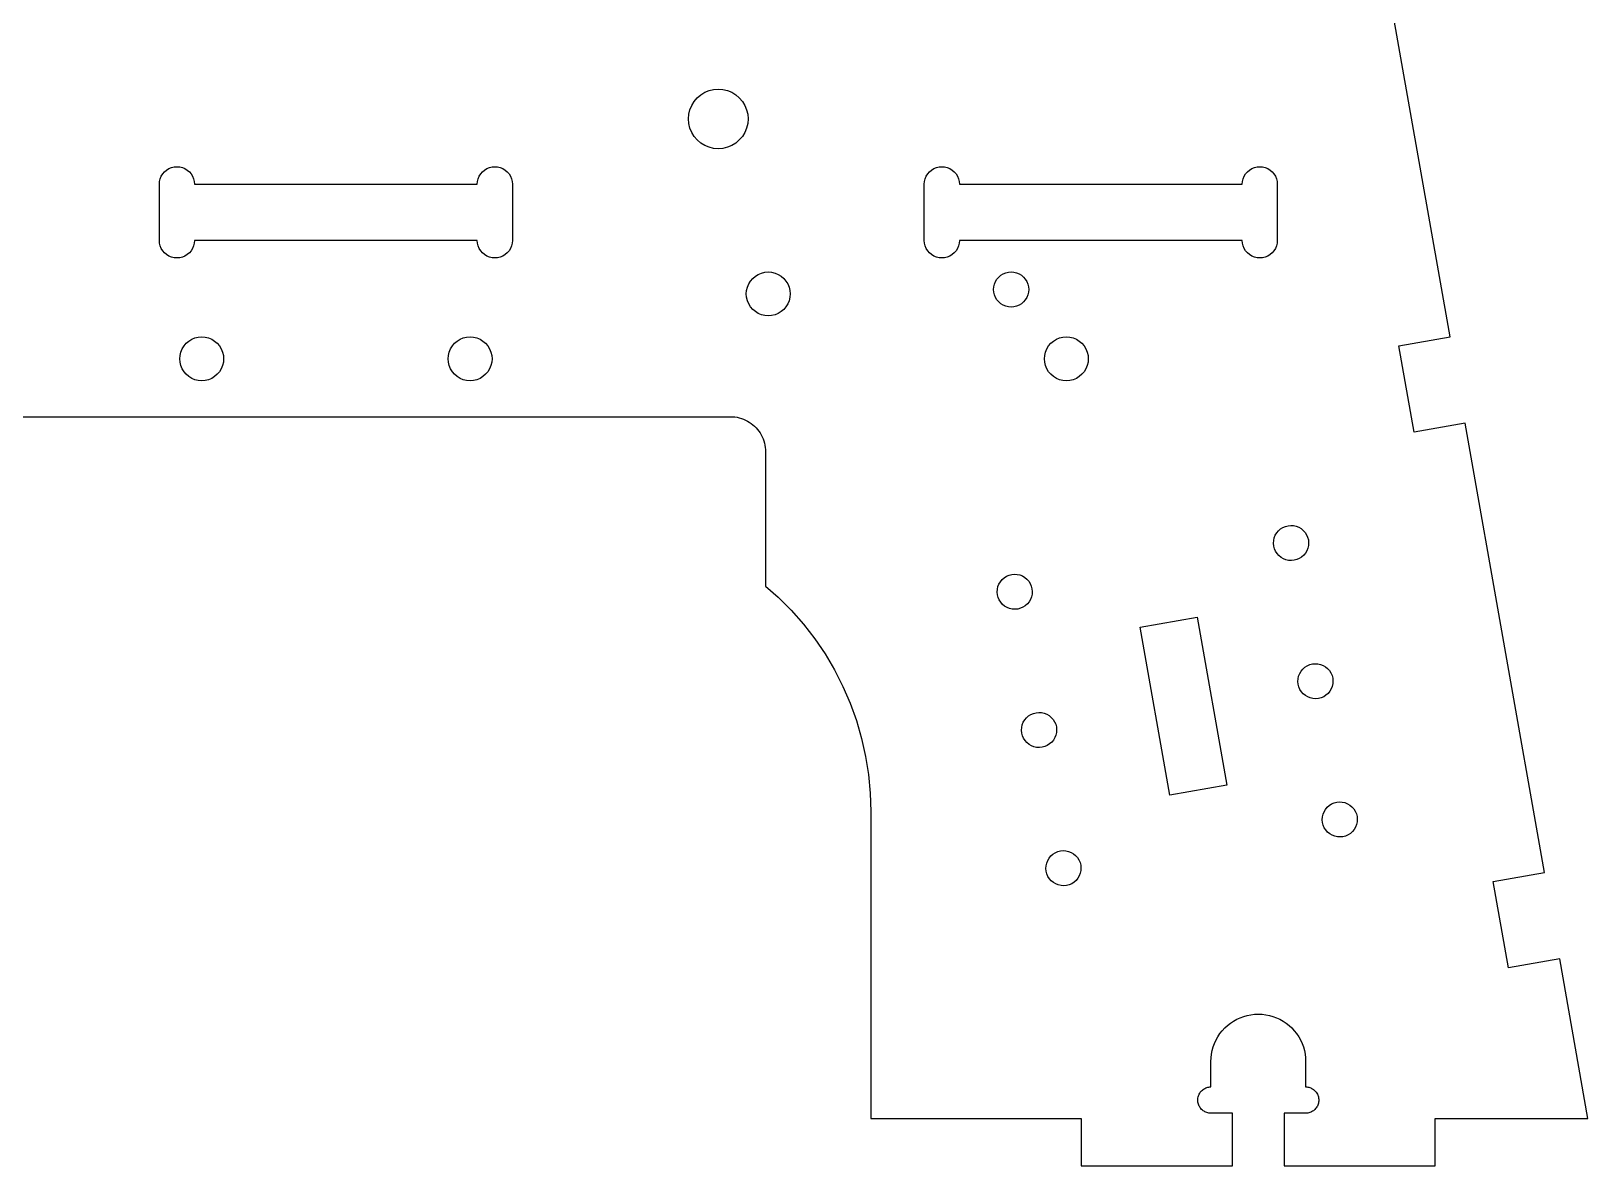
# Model space of a CAD drawing. Header units: metres. Extents: x -71 to 71, y -34 to 98.
# Drawn here: x -17.4 to 71.4, y -34 to 30.7 of the extents above; entities that cross this region are included whole.
import ezdxf

# ---------------------------------------------------------------- set-up
doc = ezdxf.new("R2010")
doc.units = ezdxf.units.M

msp = doc.modelspace()

# ---------------------------------------------------------------- linework, layer by layer
for p, q in [((63.5278, 13.3049), (56.5163, 53.0691)), ((20.2853, 26.4968), (20.4247, 26.7242)), ((20.4247, 26.7242), (20.5979, 26.9271)), ((20.5979, 26.9271), (20.8008, 27.1003)), ((20.8008, 27.1003), (21.0282, 27.2397)), ((21.0282, 27.2397), (21.2747, 27.3418)), ((21.2747, 27.3418), (21.5341, 27.4041)), ((21.5341, 27.4041), (21.8, 27.425)), ((21.8, 27.425), (22.0659, 27.4041)), ((22.0659, 27.4041), (22.3253, 27.3418)), ((22.3253, 27.3418), (22.5718, 27.2397)), ((22.5718, 27.2397), (22.7992, 27.1003)), ((22.7992, 27.1003), (23.0021, 26.9271)), ((23.0021, 26.9271), (23.1753, 26.7242)), ((23.1753, 26.7242), (23.3147, 26.4968)), ((20.1, 25.725), (20.1209, 25.991)), ((20.1209, 25.991), (20.1832, 26.2503)), ((20.1832, 26.2503), (20.2853, 26.4968)), ((23.3147, 26.4968), (23.4168, 26.2503)), ((23.4168, 26.2503), (23.4791, 25.991)), ((23.4791, 25.991), (23.5, 25.725)), ((20.1209, 25.4591), (20.1, 25.725)), ((20.1832, 25.1997), (20.1209, 25.4591)), ((20.2853, 24.9532), (20.1832, 25.1997)), ((20.4247, 24.7258), (20.2853, 24.9532)), ((23.3147, 24.9532), (23.1753, 24.7258)), ((23.4168, 25.1997), (23.3147, 24.9532)), ((23.4791, 25.4591), (23.4168, 25.1997)), ((23.5, 25.725), (23.4791, 25.4591)), ((20.5979, 24.5229), (20.4247, 24.7258)), ((20.8008, 24.3497), (20.5979, 24.5229)), ((21.0282, 24.2103), (20.8008, 24.3497)), ((21.2747, 24.1082), (21.0282, 24.2103)), ((21.5341, 24.0459), (21.2747, 24.1082)), ((21.8, 24.025), (21.5341, 24.0459)), ((22.0659, 24.0459), (21.8, 24.025)), ((22.3253, 24.1082), (22.0659, 24.0459)), ((22.5718, 24.2103), (22.3253, 24.1082)), ((22.7992, 24.3497), (22.5718, 24.2103)), ((23.0021, 24.5229), (22.7992, 24.3497)), ((23.1753, 24.7258), (23.0021, 24.5229)), ((-10.0508, 22.1564), (-10.0142, 22.309)), ((-10.0142, 22.309), (-9.95412, 22.454)), ((-9.95412, 22.454), (-9.87212, 22.5878)), ((-9.87212, 22.5878), (-9.77022, 22.7071)), ((-9.77022, 22.7071), (-9.65089, 22.809)), ((-9.65089, 22.809), (-9.51709, 22.891)), ((-9.51709, 22.891), (-9.37212, 22.951)), ((-9.37212, 22.951), (-9.21954, 22.9877)), ((-9.21954, 22.9877), (-9.06311, 23)), ((-9.06311, 23), (-8.90668, 22.9877)), ((-8.90668, 22.9877), (-8.75409, 22.951)), ((-8.75409, 22.951), (-8.60912, 22.891)), ((-8.60912, 22.891), (-8.47533, 22.809)), ((-8.47533, 22.809), (-8.356, 22.7071)), ((-8.356, 22.7071), (-8.25409, 22.5878)), ((-8.25409, 22.5878), (-8.1721, 22.454)), ((-8.1721, 22.454), (-8.11205, 22.309)), ((-8.11205, 22.309), (-8.07542, 22.1564)), ((8.07539, 22.1564), (8.11201, 22.309)), ((8.11201, 22.309), (8.17207, 22.454)), ((8.17207, 22.454), (8.25406, 22.5878)), ((8.25406, 22.5878), (8.35597, 22.7071)), ((8.35597, 22.7071), (8.4753, 22.809)), ((8.4753, 22.809), (8.60909, 22.891)), ((8.60909, 22.891), (8.75406, 22.951)), ((8.75406, 22.951), (8.90665, 22.9877)), ((8.90665, 22.9877), (9.06308, 23)), ((9.06308, 23), (9.21951, 22.9877)), ((9.21951, 22.9877), (9.3721, 22.951)), ((9.3721, 22.951), (9.51707, 22.891)), ((9.51707, 22.891), (9.65086, 22.809)), ((9.65086, 22.809), (9.77019, 22.7071)), ((9.77019, 22.7071), (9.8721, 22.5878)), ((9.8721, 22.5878), (9.95409, 22.454)), ((9.95409, 22.454), (10.0141, 22.309)), ((10.0141, 22.309), (10.0508, 22.1564)), ((33.5623, 22.1564), (33.5989, 22.309)), ((33.5989, 22.309), (33.659, 22.454)), ((33.659, 22.454), (33.741, 22.5878)), ((33.741, 22.5878), (33.8429, 22.7071)), ((33.8429, 22.7071), (33.9622, 22.809)), ((33.9622, 22.809), (34.096, 22.891)), ((34.096, 22.891), (34.241, 22.951)), ((34.241, 22.951), (34.3936, 22.9877)), ((34.3936, 22.9877), (34.55, 23)), ((34.55, 23), (34.7064, 22.9877)), ((34.7064, 22.9877), (34.859, 22.951)), ((34.859, 22.951), (35.004, 22.891)), ((35.004, 22.891), (35.1378, 22.809)), ((35.1378, 22.809), (35.2571, 22.7071)), ((35.2571, 22.7071), (35.359, 22.5878)), ((35.359, 22.5878), (35.441, 22.454)), ((35.441, 22.454), (35.5011, 22.309)), ((35.5011, 22.309), (35.5377, 22.1564)), ((51.6885, 22.1564), (51.7251, 22.309)), ((51.7251, 22.309), (51.7852, 22.454)), ((51.7852, 22.454), (51.8672, 22.5878)), ((51.8672, 22.5878), (51.9691, 22.7071)), ((51.9691, 22.7071), (52.0884, 22.809)), ((52.0884, 22.809), (52.2222, 22.891)), ((52.2222, 22.891), (52.3672, 22.951)), ((52.3672, 22.951), (52.5198, 22.9877)), ((52.5198, 22.9877), (52.6762, 23)), ((52.6762, 23), (52.8326, 22.9877)), ((52.8326, 22.9877), (52.9852, 22.951)), ((52.9852, 22.951), (53.1302, 22.891)), ((53.1302, 22.891), (53.264, 22.809)), ((53.264, 22.809), (53.3833, 22.7071)), ((53.3833, 22.7071), (53.4852, 22.5878)), ((53.4852, 22.5878), (53.5672, 22.454)), ((53.5672, 22.454), (53.6272, 22.309)), ((53.6272, 22.309), (53.6639, 22.1564)), ((-10.0631, 22), (-10.0508, 22.1564)), ((-10.0631, 18.8), (-10.0631, 22)), ((-8.07542, 22.1564), (-8.06311, 22)), ((-8.06311, 22), (8.06308, 22)), ((8.06308, 22), (8.07539, 22.1564)), ((10.0508, 22.1564), (10.0631, 22)), ((10.0631, 22), (10.0631, 18.8)), ((33.55, 22), (33.5623, 22.1564)), ((33.55, 18.8), (33.55, 22)), ((35.5377, 22.1564), (35.55, 22)), ((35.55, 22), (51.6762, 22)), ((51.6762, 22), (51.6885, 22.1564)), ((53.6639, 22.1564), (53.6762, 22)), ((53.6762, 22), (53.6762, 18.8)), ((-10.0508, 18.6436), (-10.0631, 18.8)), ((-10.0142, 18.491), (-10.0508, 18.6436)), ((-8.07542, 18.6436), (-8.11205, 18.491)), ((-8.06311, 18.8), (-8.07542, 18.6436)), ((8.06308, 18.8), (-8.06311, 18.8)), ((8.07539, 18.6436), (8.06308, 18.8)), ((8.11201, 18.491), (8.07539, 18.6436)), ((10.0508, 18.6436), (10.0141, 18.491)), ((10.0631, 18.8), (10.0508, 18.6436)), ((33.5623, 18.6436), (33.55, 18.8)), ((33.5989, 18.491), (33.5623, 18.6436)), ((35.5377, 18.6436), (35.5011, 18.491)), ((35.55, 18.8), (35.5377, 18.6436)), ((51.6762, 18.8), (35.55, 18.8)), ((51.6885, 18.6436), (51.6762, 18.8)), ((51.7251, 18.491), (51.6885, 18.6436)), ((53.6639, 18.6436), (53.6272, 18.491)), ((53.6762, 18.8), (53.6639, 18.6436)), ((-9.95412, 18.346), (-10.0142, 18.491)), ((-9.87212, 18.2122), (-9.95412, 18.346)), ((-9.77022, 18.0929), (-9.87212, 18.2122)), ((-9.65089, 17.991), (-9.77022, 18.0929)), ((-9.51709, 17.909), (-9.65089, 17.991)), ((-9.37212, 17.849), (-9.51709, 17.909)), ((-9.21954, 17.8123), (-9.37212, 17.849)), ((-9.06311, 17.8), (-9.21954, 17.8123)), ((-8.90668, 17.8123), (-9.06311, 17.8)), ((-8.75409, 17.849), (-8.90668, 17.8123)), ((-8.60912, 17.909), (-8.75409, 17.849)), ((-8.47533, 17.991), (-8.60912, 17.909)), ((-8.356, 18.0929), (-8.47533, 17.991)), ((-8.25409, 18.2122), (-8.356, 18.0929)), ((-8.1721, 18.346), (-8.25409, 18.2122)), ((-8.11205, 18.491), (-8.1721, 18.346)), ((8.17207, 18.346), (8.11201, 18.491)), ((8.25406, 18.2122), (8.17207, 18.346)), ((8.35597, 18.0929), (8.25406, 18.2122)), ((8.4753, 17.991), (8.35597, 18.0929)), ((8.60909, 17.909), (8.4753, 17.991)), ((8.75406, 17.849), (8.60909, 17.909)), ((8.90665, 17.8123), (8.75406, 17.849)), ((9.06308, 17.8), (8.90665, 17.8123)), ((9.21951, 17.8123), (9.06308, 17.8)), ((9.3721, 17.849), (9.21951, 17.8123)), ((9.51707, 17.909), (9.3721, 17.849)), ((9.65086, 17.991), (9.51707, 17.909)), ((9.77019, 18.0929), (9.65086, 17.991)), ((9.8721, 18.2122), (9.77019, 18.0929)), ((9.95409, 18.346), (9.8721, 18.2122)), ((10.0141, 18.491), (9.95409, 18.346)), ((33.659, 18.346), (33.5989, 18.491)), ((33.741, 18.2122), (33.659, 18.346)), ((33.8429, 18.0929), (33.741, 18.2122)), ((33.9622, 17.991), (33.8429, 18.0929)), ((34.096, 17.909), (33.9622, 17.991)), ((34.241, 17.849), (34.096, 17.909)), ((34.3936, 17.8123), (34.241, 17.849)), ((34.55, 17.8), (34.3936, 17.8123)), ((34.7064, 17.8123), (34.55, 17.8)), ((34.859, 17.849), (34.7064, 17.8123)), ((35.004, 17.909), (34.859, 17.849)), ((35.1378, 17.991), (35.004, 17.909)), ((35.2571, 18.0929), (35.1378, 17.991)), ((35.359, 18.2122), (35.2571, 18.0929)), ((35.441, 18.346), (35.359, 18.2122)), ((35.5011, 18.491), (35.441, 18.346)), ((51.7852, 18.346), (51.7251, 18.491)), ((51.8672, 18.2122), (51.7852, 18.346)), ((51.9691, 18.0929), (51.8672, 18.2122)), ((52.0884, 17.991), (51.9691, 18.0929)), ((52.2222, 17.909), (52.0884, 17.991)), ((52.3672, 17.849), (52.2222, 17.909)), ((52.5198, 17.8123), (52.3672, 17.849)), ((52.6762, 17.8), (52.5198, 17.8123)), ((52.8326, 17.8123), (52.6762, 17.8)), ((52.9852, 17.849), (52.8326, 17.8123)), ((53.1302, 17.909), (52.9852, 17.849)), ((53.264, 17.991), (53.1302, 17.909)), ((53.3833, 18.0929), (53.264, 17.991)), ((53.4852, 18.2122), (53.3833, 18.0929)), ((53.5672, 18.346), (53.4852, 18.2122)), ((53.6272, 18.491), (53.5672, 18.346)), ((24.0825, 16.8638), (24.2637, 16.9388)), ((24.2637, 16.9388), (24.4544, 16.9846)), ((24.4544, 16.9846), (24.65, 17)), ((24.65, 17), (24.8455, 16.9846)), ((24.8455, 16.9846), (25.0363, 16.9388)), ((25.0363, 16.9388), (25.2175, 16.8638)), ((37.9122, 16.809), (38.046, 16.891)), ((38.046, 16.891), (38.191, 16.951)), ((38.191, 16.951), (38.3435, 16.9877)), ((38.3435, 16.9877), (38.5, 17)), ((38.5, 17), (38.6564, 16.9877)), ((38.6564, 16.9877), (38.809, 16.951)), ((38.809, 16.951), (38.954, 16.891)), ((38.954, 16.891), (39.0878, 16.809)), ((23.4154, 15.9455), (23.4612, 16.1363)), ((23.4612, 16.1363), (23.5362, 16.3175)), ((23.5362, 16.3175), (23.6387, 16.4847)), ((23.6387, 16.4847), (23.7661, 16.6339)), ((23.7661, 16.6339), (23.9153, 16.7613)), ((23.9153, 16.7613), (24.0825, 16.8638)), ((25.2175, 16.8638), (25.3847, 16.7613)), ((25.3847, 16.7613), (25.5339, 16.6339)), ((25.5339, 16.6339), (25.6613, 16.4847)), ((25.6613, 16.4847), (25.7637, 16.3175)), ((25.7637, 16.3175), (25.8388, 16.1363)), ((25.8388, 16.1363), (25.8846, 15.9455)), ((37.5, 16), (37.5123, 16.1564)), ((37.5123, 15.8436), (37.5, 16)), ((37.5123, 16.1564), (37.5489, 16.309)), ((37.5489, 16.309), (37.609, 16.454)), ((37.609, 16.454), (37.691, 16.5878)), ((37.691, 16.5878), (37.7929, 16.7071)), ((37.7929, 16.7071), (37.9122, 16.809)), ((39.0878, 16.809), (39.2071, 16.7071)), ((39.2071, 16.7071), (39.309, 16.5878)), ((39.309, 16.5878), (39.391, 16.454)), ((39.391, 16.454), (39.451, 16.309)), ((39.451, 16.309), (39.4877, 16.1564)), ((39.4877, 16.1564), (39.5, 16)), ((39.5, 16), (39.4877, 15.8436)), ((23.4, 15.75), (23.4154, 15.9455)), ((23.4154, 15.5545), (23.4, 15.75)), ((23.4612, 15.3637), (23.4154, 15.5545)), ((23.5362, 15.1825), (23.4612, 15.3637)), ((23.6387, 15.0153), (23.5362, 15.1825)), ((25.7637, 15.1825), (25.6613, 15.0153)), ((25.8388, 15.3637), (25.7637, 15.1825)), ((25.8846, 15.5545), (25.8388, 15.3637)), ((25.8846, 15.9455), (25.9, 15.75)), ((25.9, 15.75), (25.8846, 15.5545)), ((37.5489, 15.691), (37.5123, 15.8436)), ((37.609, 15.546), (37.5489, 15.691)), ((37.691, 15.4122), (37.609, 15.546)), ((37.7929, 15.2929), (37.691, 15.4122)), ((37.9122, 15.191), (37.7929, 15.2929)), ((38.046, 15.109), (37.9122, 15.191)), ((38.191, 15.0489), (38.046, 15.109)), ((38.954, 15.109), (38.809, 15.0489)), ((39.0878, 15.191), (38.954, 15.109)), ((39.2071, 15.2929), (39.0878, 15.191)), ((39.309, 15.4122), (39.2071, 15.2929)), ((39.391, 15.546), (39.309, 15.4122)), ((39.451, 15.691), (39.391, 15.546)), ((39.4877, 15.8436), (39.451, 15.691)), ((23.7661, 14.8661), (23.6387, 15.0153)), ((23.9153, 14.7387), (23.7661, 14.8661)), ((24.0825, 14.6362), (23.9153, 14.7387)), ((24.2637, 14.5612), (24.0825, 14.6362)), ((24.4544, 14.5154), (24.2637, 14.5612)), ((24.65, 14.5), (24.4544, 14.5154)), ((24.8455, 14.5154), (24.65, 14.5)), ((25.0363, 14.5612), (24.8455, 14.5154)), ((25.2175, 14.6362), (25.0363, 14.5612)), ((25.3847, 14.7387), (25.2175, 14.6362)), ((25.5339, 14.8661), (25.3847, 14.7387)), ((25.6613, 15.0153), (25.5339, 14.8661)), ((38.3435, 15.0123), (38.191, 15.0489)), ((38.5, 15), (38.3435, 15.0123)), ((38.6564, 15.0123), (38.5, 15)), ((38.809, 15.0489), (38.6564, 15.0123)), ((-8.8846, 12.2455), (-8.83881, 12.4363)), ((-8.83881, 12.4363), (-8.76375, 12.6175)), ((-8.76375, 12.6175), (-8.66127, 12.7847)), ((-8.66127, 12.7847), (-8.53387, 12.9339)), ((-8.53387, 12.9339), (-8.38472, 13.0613)), ((-8.38472, 13.0613), (-8.21748, 13.1638)), ((-8.21748, 13.1638), (-8.03627, 13.2388)), ((-8.03627, 13.2388), (-7.84554, 13.2846)), ((-7.84554, 13.2846), (-7.64999, 13.3)), ((-7.64999, 13.3), (-7.45445, 13.2846)), ((-7.45445, 13.2846), (-7.26372, 13.2388)), ((-7.26372, 13.2388), (-7.0825, 13.1638)), ((-7.0825, 13.1638), (-6.91527, 13.0613)), ((-6.91527, 13.0613), (-6.76611, 12.9339)), ((-6.76611, 12.9339), (-6.63872, 12.7847)), ((-6.63872, 12.7847), (-6.53624, 12.6175)), ((-6.53624, 12.6175), (-6.46117, 12.4363)), ((-6.46117, 12.4363), (-6.41537, 12.2455)), ((6.41536, 12.2455), (6.46115, 12.4363)), ((6.46115, 12.4363), (6.53622, 12.6175)), ((6.53622, 12.6175), (6.6387, 12.7847)), ((6.6387, 12.7847), (6.7661, 12.9339)), ((6.7661, 12.9339), (6.91525, 13.0613)), ((6.91525, 13.0613), (7.08249, 13.1638)), ((7.08249, 13.1638), (7.2637, 13.2388)), ((7.2637, 13.2388), (7.45444, 13.2846)), ((7.45444, 13.2846), (7.64998, 13.3)), ((7.64998, 13.3), (7.84552, 13.2846)), ((7.84552, 13.2846), (8.03625, 13.2388)), ((8.03625, 13.2388), (8.21747, 13.1638)), ((8.21747, 13.1638), (8.3847, 13.0613)), ((8.3847, 13.0613), (8.53386, 12.9339)), ((8.53386, 12.9339), (8.66125, 12.7847)), ((8.66125, 12.7847), (8.76373, 12.6175)), ((8.76373, 12.6175), (8.83879, 12.4363)), ((8.83879, 12.4363), (8.88458, 12.2455)), ((40.4154, 12.2455), (40.4612, 12.4363)), ((40.4612, 12.4363), (40.5362, 12.6175)), ((40.5362, 12.6175), (40.6387, 12.7847)), ((40.6387, 12.7847), (40.7661, 12.9339)), ((40.7661, 12.9339), (40.9153, 13.0613)), ((40.9153, 13.0613), (41.0825, 13.1638)), ((41.0825, 13.1638), (41.2637, 13.2388)), ((41.2637, 13.2388), (41.4545, 13.2846)), ((41.4545, 13.2846), (41.65, 13.3)), ((41.65, 13.3), (41.8455, 13.2846)), ((41.8455, 13.2846), (42.0363, 13.2388)), ((42.0363, 13.2388), (42.2175, 13.1638)), ((42.2175, 13.1638), (42.3847, 13.0613)), ((42.3847, 13.0613), (42.5339, 12.9339)), ((42.5339, 12.9339), (42.6613, 12.7847)), ((42.6613, 12.7847), (42.7637, 12.6175)), ((42.7637, 12.6175), (42.8388, 12.4363)), ((42.8388, 12.4363), (42.8846, 12.2455)), ((60.6032, 12.7892), (63.5278, 13.3049)), ((61.4715, 7.86513), (60.6032, 12.7892)), ((-8.89999, 12.05), (-8.8846, 12.2455)), ((-8.8846, 11.8545), (-8.89999, 12.05)), ((-8.83881, 11.6637), (-8.8846, 11.8545)), ((-8.76375, 11.4825), (-8.83881, 11.6637)), ((-6.46117, 11.6637), (-6.53624, 11.4825)), ((-6.41537, 11.8545), (-6.46117, 11.6637)), ((-6.41537, 12.2455), (-6.39999, 12.05)), ((-6.39999, 12.05), (-6.41537, 11.8545)), ((6.39998, 12.05), (6.41536, 12.2455)), ((6.41536, 11.8545), (6.39998, 12.05)), ((6.46115, 11.6637), (6.41536, 11.8545)), ((6.53622, 11.4825), (6.46115, 11.6637)), ((8.83879, 11.6637), (8.76373, 11.4825)), ((8.88458, 11.8545), (8.83879, 11.6637)), ((8.88458, 12.2455), (8.89998, 12.05)), ((8.89998, 12.05), (8.88458, 11.8545)), ((40.4, 12.05), (40.4154, 12.2455)), ((40.4154, 11.8545), (40.4, 12.05)), ((40.4612, 11.6637), (40.4154, 11.8545)), ((40.5362, 11.4825), (40.4612, 11.6637)), ((42.8388, 11.6637), (42.7637, 11.4825)), ((42.8846, 11.8545), (42.8388, 11.6637)), ((42.8846, 12.2455), (42.9, 12.05)), ((42.9, 12.05), (42.8846, 11.8545)), ((-8.66127, 11.3153), (-8.76375, 11.4825)), ((-8.53387, 11.1661), (-8.66127, 11.3153)), ((-8.38472, 11.0387), (-8.53387, 11.1661)), ((-8.21748, 10.9362), (-8.38472, 11.0387)), ((-8.03627, 10.8612), (-8.21748, 10.9362)), ((-7.84554, 10.8154), (-8.03627, 10.8612)), ((-7.64999, 10.8), (-7.84554, 10.8154)), ((-7.45445, 10.8154), (-7.64999, 10.8)), ((-7.26372, 10.8612), (-7.45445, 10.8154)), ((-7.0825, 10.9362), (-7.26372, 10.8612)), ((-6.91527, 11.0387), (-7.0825, 10.9362)), ((-6.76611, 11.1661), (-6.91527, 11.0387)), ((-6.63872, 11.3153), (-6.76611, 11.1661)), ((-6.53624, 11.4825), (-6.63872, 11.3153)), ((6.6387, 11.3153), (6.53622, 11.4825)), ((6.7661, 11.1661), (6.6387, 11.3153)), ((6.91525, 11.0387), (6.7661, 11.1661)), ((7.08249, 10.9362), (6.91525, 11.0387)), ((7.2637, 10.8612), (7.08249, 10.9362)), ((7.45444, 10.8154), (7.2637, 10.8612)), ((7.64998, 10.8), (7.45444, 10.8154)), ((7.84552, 10.8154), (7.64998, 10.8)), ((8.03625, 10.8612), (7.84552, 10.8154)), ((8.21747, 10.9362), (8.03625, 10.8612)), ((8.3847, 11.0387), (8.21747, 10.9362)), ((8.53386, 11.1661), (8.3847, 11.0387)), ((8.66125, 11.3153), (8.53386, 11.1661)), ((8.76373, 11.4825), (8.66125, 11.3153)), ((40.6387, 11.3153), (40.5362, 11.4825)), ((40.7661, 11.1661), (40.6387, 11.3153)), ((40.9153, 11.0387), (40.7661, 11.1661)), ((41.0825, 10.9362), (40.9153, 11.0387)), ((41.2637, 10.8612), (41.0825, 10.9362)), ((41.4545, 10.8154), (41.2637, 10.8612)), ((41.65, 10.8), (41.4545, 10.8154)), ((41.8455, 10.8154), (41.65, 10.8)), ((42.0363, 10.8612), (41.8455, 10.8154)), ((42.2175, 10.9362), (42.0363, 10.8612)), ((42.3847, 11.0387), (42.2175, 10.9362)), ((42.5339, 11.1661), (42.3847, 11.0387)), ((42.6613, 11.3153), (42.5339, 11.1661)), ((42.7637, 11.4825), (42.6613, 11.3153)), ((-22.5, 8.75), (22.5, 8.75)), ((22.5, 8.75), (22.6256, 8.74605)), ((22.6256, 8.74605), (22.7507, 8.73422)), ((22.7507, 8.73422), (22.8748, 8.71457)), ((22.8748, 8.71457), (22.9974, 8.68716)), ((22.9974, 8.68716), (23.118, 8.6521)), ((23.118, 8.6521), (23.2362, 8.60954)), ((23.2362, 8.60954), (23.3515, 8.55965)), ((23.3515, 8.55965), (23.4635, 8.50261)), ((23.4635, 8.50261), (23.5716, 8.43864)), ((23.5716, 8.43864), (23.6756, 8.36803)), ((23.6756, 8.36803), (23.7748, 8.29102)), ((23.7748, 8.29102), (23.8691, 8.20793)), ((23.8691, 8.20793), (23.9579, 8.11908)), ((23.9579, 8.11908), (24.041, 8.02484)), ((24.041, 8.02484), (24.118, 7.92557)), ((64.3961, 8.38081), (61.4715, 7.86513)), ((68.9109, -17.2241), (64.3961, 8.38081)), ((24.118, 7.92557), (24.1886, 7.82164)), ((24.1886, 7.82164), (24.2526, 7.7135)), ((24.2526, 7.7135), (24.3096, 7.60155)), ((24.3096, 7.60155), (24.3595, 7.48624)), ((24.3595, 7.48624), (24.4021, 7.36803)), ((24.4021, 7.36803), (24.4372, 7.24738)), ((24.4372, 7.24738), (24.4646, 7.12476)), ((24.4646, 7.12476), (24.4842, 7.00066)), ((24.4842, 7.00066), (24.496, 6.87558)), ((24.496, 6.87558), (24.5, 6.75)), ((24.5, 6.75), (24.5, -0.90839)), ((53.4711, 1.69107), (53.505, 1.84427)), ((53.505, 1.84427), (53.5625, 1.99028)), ((53.5625, 1.99028), (53.6422, 2.12547)), ((53.6422, 2.12547), (53.742, 2.24655)), ((53.742, 2.24655), (53.8595, 2.35056)), ((53.8595, 2.35056), (53.9919, 2.43486)), ((53.9919, 2.43486), (54.1358, 2.49742)), ((54.1358, 2.49742), (54.2877, 2.53673)), ((54.2877, 2.53673), (54.4439, 2.55176)), ((54.4439, 2.55176), (54.6005, 2.54218)), ((54.6005, 2.54218), (54.7537, 2.50821)), ((54.7537, 2.50821), (54.8997, 2.4507)), ((54.8997, 2.4507), (55.0349, 2.37105)), ((55.0349, 2.37105), (55.156, 2.27126)), ((55.156, 2.27126), (55.26, 2.15372)), ((55.26, 2.15372), (55.3443, 2.02138)), ((55.3443, 2.02138), (55.4069, 1.87749)), ((55.4069, 1.87749), (55.4462, 1.72556)), ((53.4615, 1.53445), (53.4711, 1.69107)), ((53.4765, 1.37827), (53.4615, 1.53445)), ((53.5158, 1.22633), (53.4765, 1.37827)), ((53.5784, 1.08244), (53.5158, 1.22633)), ((53.6627, 0.95009), (53.5784, 1.08244)), ((53.7667, 0.83256), (53.6627, 0.95009)), ((55.2805, 0.97833), (55.1807, 0.85725)), ((55.3601, 1.11353), (55.2805, 0.97833)), ((55.4176, 1.25954), (55.3601, 1.11353)), ((55.4516, 1.41273), (55.4176, 1.25954)), ((55.4462, 1.72556), (55.4612, 1.56935)), ((55.4612, 1.56935), (55.4516, 1.41273)), ((53.8878, 0.73276), (53.7667, 0.83256)), ((54.0229, 0.65311), (53.8878, 0.73276)), ((54.169, 0.5956), (54.0229, 0.65311)), ((54.3222, 0.56163), (54.169, 0.5956)), ((54.4788, 0.55205), (54.3222, 0.56163)), ((54.635, 0.56711), (54.4788, 0.55205)), ((54.7869, 0.60638), (54.635, 0.56711)), ((54.9308, 0.66896), (54.7869, 0.60638)), ((55.0631, 0.75326), (54.9308, 0.66896)), ((55.1807, 0.85725), (55.0631, 0.75326)), ((37.7481, -0.93408), (37.8056, -0.78807)), ((37.8056, -0.78807), (37.8853, -0.65288)), ((37.8853, -0.65288), (37.9851, -0.5318)), ((37.9851, -0.5318), (38.1026, -0.42781)), ((38.1026, -0.42781), (38.235, -0.34351)), ((38.235, -0.34351), (38.3788, -0.28093)), ((38.3788, -0.28093), (38.5308, -0.24164)), ((38.5308, -0.24164), (38.687, -0.22659)), ((38.687, -0.22659), (38.8436, -0.23618)), ((38.8436, -0.23618), (38.9968, -0.27014)), ((38.9968, -0.27014), (39.1428, -0.32765)), ((39.1428, -0.32765), (39.278, -0.4073)), ((39.278, -0.4073), (39.3991, -0.50711)), ((39.3991, -0.50711), (39.5031, -0.62463)), ((39.5031, -0.62463), (39.5874, -0.75699)), ((39.5874, -0.75699), (39.6499, -0.90088)), ((24.5, -0.90839), (25.2162, -1.53976)), ((25.2162, -1.53976), (25.9602, -2.28383)), ((37.7046, -1.2439), (37.7142, -1.08728)), ((37.7196, -1.40009), (37.7046, -1.2439)), ((37.7142, -1.08728), (37.7481, -0.93408)), ((37.7589, -1.55202), (37.7196, -1.40009)), ((37.8215, -1.69592), (37.7589, -1.55202)), ((37.9058, -1.82826), (37.8215, -1.69592)), ((39.6032, -1.66483), (39.5236, -1.80002)), ((39.6607, -1.51881), (39.6032, -1.66483)), ((39.6499, -0.90088), (39.6892, -1.0528)), ((39.6947, -1.36562), (39.6607, -1.51881)), ((39.6892, -1.0528), (39.7043, -1.209)), ((39.7043, -1.209), (39.6947, -1.36562)), ((25.9602, -2.28383), (26.6561, -3.07314)), ((38.0098, -1.94579), (37.9058, -1.82826)), ((38.1309, -2.04559), (38.0098, -1.94579)), ((38.2661, -2.12524), (38.1309, -2.04559)), ((38.4121, -2.18275), (38.2661, -2.12524)), ((38.5652, -2.21672), (38.4121, -2.18275)), ((38.7219, -2.2263), (38.5652, -2.21672)), ((38.8781, -2.21124), (38.7219, -2.2263)), ((39.03, -2.17197), (38.8781, -2.21124)), ((39.1739, -2.10941), (39.03, -2.17197)), ((39.3062, -2.0251), (39.1739, -2.10941)), ((39.4238, -1.9211), (39.3062, -2.0251)), ((39.5236, -1.80002), (39.4238, -1.9211)), ((26.6561, -3.07314), (27.301, -3.90459)), ((45.8649, -3.25208), (49.1148, -2.67892)), ((47.5533, -12.8279), (45.8649, -3.25208)), ((49.1148, -2.67892), (50.8034, -12.2548)), ((27.301, -3.90459), (27.8925, -4.77489)), ((27.8925, -4.77489), (28.4281, -5.68062)), ((28.4281, -5.68062), (28.9058, -6.61819)), ((54.8507, -6.34399), (54.8602, -6.18738)), ((54.8602, -6.18738), (54.8942, -6.03418)), ((54.8942, -6.03418), (54.9517, -5.88817)), ((54.9517, -5.88817), (55.0314, -5.75298)), ((55.0314, -5.75298), (55.1312, -5.63188)), ((55.1312, -5.63188), (55.2487, -5.52789)), ((55.2487, -5.52789), (55.381, -5.44359)), ((55.381, -5.44359), (55.5249, -5.38101)), ((55.5249, -5.38101), (55.6769, -5.34172)), ((55.6769, -5.34172), (55.8331, -5.32669)), ((55.8331, -5.32669), (55.9897, -5.33627)), ((55.9897, -5.33627), (56.1429, -5.37022)), ((56.1429, -5.37022), (56.2889, -5.42775)), ((56.2889, -5.42775), (56.4241, -5.5074)), ((56.4241, -5.5074), (56.5452, -5.60719)), ((56.5452, -5.60719), (56.6492, -5.72473)), ((56.6492, -5.72473), (56.7335, -5.85707)), ((56.7335, -5.85707), (56.796, -6.00096)), ((56.796, -6.00096), (56.8353, -6.15288)), ((56.8353, -6.15288), (56.8504, -6.3091)), ((28.9058, -6.61819), (29.3237, -7.58391)), ((54.8657, -6.50018), (54.8507, -6.34399)), ((54.905, -6.65211), (54.8657, -6.50018)), ((54.9676, -6.79601), (54.905, -6.65211)), ((55.0519, -6.92836), (54.9676, -6.79601)), ((55.1559, -7.04588), (55.0519, -6.92836)), ((55.2769, -7.14569), (55.1559, -7.04588)), ((56.5699, -7.02119), (56.4523, -7.12518)), ((56.6697, -6.90012), (56.5699, -7.02119)), ((56.7493, -6.76492), (56.6697, -6.90012)), ((56.8068, -6.61891), (56.7493, -6.76492)), ((56.8408, -6.46571), (56.8068, -6.61891)), ((56.8504, -6.3091), (56.8408, -6.46571)), ((29.3237, -7.58391), (29.6802, -8.57396)), ((55.4121, -7.22533), (55.2769, -7.14569)), ((55.5582, -7.28285), (55.4121, -7.22533)), ((55.7113, -7.3168), (55.5582, -7.28285)), ((55.868, -7.3264), (55.7113, -7.3168)), ((56.0242, -7.31134), (55.868, -7.3264)), ((56.1761, -7.27206), (56.0242, -7.31134)), ((56.32, -7.20949), (56.1761, -7.27206)), ((56.4523, -7.12518), (56.32, -7.20949)), ((29.6802, -8.57396), (29.9738, -9.58444)), ((39.1033, -8.96574), (39.1373, -8.81255)), ((39.1373, -8.81255), (39.1948, -8.66653)), ((39.1948, -8.66653), (39.2745, -8.53134)), ((39.2745, -8.53134), (39.3743, -8.41026)), ((39.3743, -8.41026), (39.4918, -8.30626)), ((39.4918, -8.30626), (39.6241, -8.22195)), ((39.6241, -8.22195), (39.768, -8.15939)), ((39.768, -8.15939), (39.92, -8.1201)), ((39.92, -8.1201), (40.0761, -8.10506)), ((40.0761, -8.10506), (40.2328, -8.11464)), ((40.2328, -8.11464), (40.386, -8.14861)), ((40.386, -8.14861), (40.532, -8.20612)), ((40.532, -8.20612), (40.6672, -8.28577)), ((40.6672, -8.28577), (40.7883, -8.38557)), ((40.7883, -8.38557), (40.8922, -8.5031)), ((40.8922, -8.5031), (40.9765, -8.63544)), ((40.9765, -8.63544), (41.0391, -8.77934)), ((41.0391, -8.77934), (41.0784, -8.93126)), ((29.9738, -9.58444), (30.2033, -10.6114)), ((39.0938, -9.12236), (39.1033, -8.96574)), ((39.1088, -9.27855), (39.0938, -9.12236)), ((39.1481, -9.43048), (39.1088, -9.27855)), ((39.2107, -9.57437), (39.1481, -9.43048)), ((39.295, -9.70673), (39.2107, -9.57437)), ((39.399, -9.82425), (39.295, -9.70673)), ((40.9127, -9.67848), (40.8129, -9.79956)), ((40.9924, -9.54329), (40.9127, -9.67848)), ((41.0499, -9.39728), (40.9924, -9.54329)), ((41.0839, -9.24408), (41.0499, -9.39728)), ((41.0784, -8.93126), (41.0934, -9.08746)), ((41.0934, -9.08746), (41.0839, -9.24408)), ((30.2033, -10.6114), (30.3679, -11.6507)), ((39.52, -9.92406), (39.399, -9.82425)), ((39.6552, -10.0037), (39.52, -9.92406)), ((39.8012, -10.0612), (39.6552, -10.0037)), ((39.9544, -10.0952), (39.8012, -10.0612)), ((40.1111, -10.1048), (39.9544, -10.0952)), ((40.2672, -10.0897), (40.1111, -10.1048)), ((40.4192, -10.0504), (40.2672, -10.0897)), ((40.5631, -9.98785), (40.4192, -10.0504)), ((40.6954, -9.90355), (40.5631, -9.98785)), ((40.8129, -9.79956), (40.6954, -9.90355)), ((30.3679, -11.6507), (30.4669, -12.6983)), ((50.8034, -12.2548), (47.5533, -12.8279)), ((30.4669, -12.6983), (30.5, -13.75)), ((56.7702, -13.3221), (56.9141, -13.2595)), ((56.9141, -13.2595), (57.0661, -13.2202)), ((57.0661, -13.2202), (57.2223, -13.2052)), ((57.2223, -13.2052), (57.3789, -13.2147)), ((57.3789, -13.2147), (57.5321, -13.2487)), ((57.5321, -13.2487), (57.6781, -13.3062)), ((57.6781, -13.3062), (57.8133, -13.3859)), ((30.5, -13.75), (30.5, -31.25)), ((56.2399, -14.2225), (56.2494, -14.0658)), ((56.2494, -14.0658), (56.2834, -13.9126)), ((56.2834, -13.9126), (56.3409, -13.7666)), ((56.3409, -13.7666), (56.4206, -13.6314)), ((56.4206, -13.6314), (56.5204, -13.5103)), ((56.5204, -13.5103), (56.6379, -13.4064)), ((56.6379, -13.4064), (56.7702, -13.3221)), ((57.8133, -13.3859), (57.9344, -13.4857)), ((57.9344, -13.4857), (58.0383, -13.6032)), ((58.0383, -13.6032), (58.1227, -13.7355)), ((58.1227, -13.7355), (58.1852, -13.8794)), ((58.1852, -13.8794), (58.2245, -14.0313)), ((58.2245, -14.0313), (58.2395, -14.1875)), ((58.2395, -14.1875), (58.23, -14.3442)), ((56.2549, -14.3786), (56.2399, -14.2225)), ((56.2942, -14.5306), (56.2549, -14.3786)), ((56.3568, -14.6745), (56.2942, -14.5306)), ((56.4411, -14.8068), (56.3568, -14.6745)), ((56.545, -14.9243), (56.4411, -14.8068)), ((56.6661, -15.0241), (56.545, -14.9243)), ((56.8013, -15.1038), (56.6661, -15.0241)), ((57.7092, -15.0879), (57.5653, -15.1505)), ((57.8415, -15.0036), (57.7092, -15.0879)), ((57.959, -14.8996), (57.8415, -15.0036)), ((58.0588, -14.7786), (57.959, -14.8996)), ((58.1385, -14.6434), (58.0588, -14.7786)), ((58.196, -14.4974), (58.1385, -14.6434)), ((58.23, -14.3442), (58.196, -14.4974)), ((56.9473, -15.1613), (56.8013, -15.1038)), ((57.1005, -15.1953), (56.9473, -15.1613)), ((57.2571, -15.2048), (57.1005, -15.1953)), ((57.4134, -15.1898), (57.2571, -15.2048)), ((57.5653, -15.1505), (57.4134, -15.1898)), ((40.4829, -17.0008), (40.4925, -16.8442)), ((40.4925, -16.8442), (40.5265, -16.691)), ((40.5265, -16.691), (40.584, -16.545)), ((40.584, -16.545), (40.6637, -16.4098)), ((40.6637, -16.4098), (40.7634, -16.2887)), ((40.7634, -16.2887), (40.881, -16.1847)), ((40.881, -16.1847), (41.0133, -16.1004)), ((41.0133, -16.1004), (41.1572, -16.0378)), ((41.1572, -16.0378), (41.3091, -15.9986)), ((41.3091, -15.9986), (41.4653, -15.9835)), ((41.4653, -15.9835), (41.6219, -15.9931)), ((41.6219, -15.9931), (41.7751, -16.0271)), ((41.7751, -16.0271), (41.9212, -16.0846)), ((41.9212, -16.0846), (42.0564, -16.1642)), ((42.0564, -16.1642), (42.1774, -16.264)), ((42.1774, -16.264), (42.2814, -16.3816)), ((42.2814, -16.3816), (42.3657, -16.5139)), ((42.3657, -16.5139), (42.4283, -16.6578)), ((42.4283, -16.6578), (42.4676, -16.8097)), ((42.4676, -16.8097), (42.4826, -16.9659)), ((40.498, -17.157), (40.4829, -17.0008)), ((40.5373, -17.3089), (40.498, -17.157)), ((40.5998, -17.4528), (40.5373, -17.3089)), ((40.6841, -17.5852), (40.5998, -17.4528)), ((40.7881, -17.7027), (40.6841, -17.5852)), ((40.9092, -17.8025), (40.7881, -17.7027)), ((42.2021, -17.678), (42.0846, -17.782)), ((42.3019, -17.5569), (42.2021, -17.678)), ((42.3816, -17.4217), (42.3019, -17.5569)), ((42.4391, -17.2757), (42.3816, -17.4217)), ((42.473, -17.1225), (42.4391, -17.2757)), ((42.4826, -16.9659), (42.473, -17.1225)), ((65.9863, -17.7399), (68.9109, -17.2241)), ((66.8546, -22.6639), (65.9863, -17.7399)), ((41.0444, -17.8821), (40.9092, -17.8025)), ((41.1904, -17.9397), (41.0444, -17.8821)), ((41.3436, -17.9736), (41.1904, -17.9397)), ((41.5002, -17.9832), (41.3436, -17.9736)), ((41.6564, -17.9682), (41.5002, -17.9832)), ((41.8083, -17.9289), (41.6564, -17.9682)), ((41.9522, -17.8663), (41.8083, -17.9289)), ((42.0846, -17.782), (41.9522, -17.8663)), ((69.7792, -22.1482), (66.8546, -22.6639)), ((71.384, -31.25), (69.7792, -22.1482)), ((51.006, -25.8158), (51.1823, -25.698)), ((51.1823, -25.698), (51.3672, -25.5944)), ((51.3672, -25.5944), (51.5598, -25.5056)), ((51.5598, -25.5056), (51.7587, -25.4323)), ((51.7587, -25.4323), (51.9627, -25.3747)), ((51.9627, -25.3747), (52.1706, -25.3334)), ((52.1706, -25.3334), (52.3811, -25.3084)), ((52.3811, -25.3084), (52.593, -25.3001)), ((52.593, -25.3001), (52.8048, -25.3084)), ((52.8048, -25.3084), (53.0154, -25.3334)), ((53.0154, -25.3334), (53.2233, -25.3747)), ((53.2233, -25.3747), (53.4273, -25.4323)), ((53.4273, -25.4323), (53.6262, -25.5056)), ((53.6262, -25.5056), (53.8188, -25.5944)), ((53.8188, -25.5944), (54.0037, -25.698)), ((54.0037, -25.698), (54.18, -25.8158)), ((50.1873, -26.7743), (50.2909, -26.5894)), ((50.2909, -26.5894), (50.4086, -26.4131)), ((50.4086, -26.4131), (50.5399, -26.2466)), ((50.5399, -26.2466), (50.6838, -26.0909)), ((50.6838, -26.0909), (50.8395, -25.947)), ((50.8395, -25.947), (51.006, -25.8158)), ((54.18, -25.8158), (54.3465, -25.947)), ((54.3465, -25.947), (54.5022, -26.0909)), ((54.5022, -26.0909), (54.6461, -26.2466)), ((54.6461, -26.2466), (54.7773, -26.4131)), ((54.7773, -26.4131), (54.8951, -26.5894)), ((54.8951, -26.5894), (54.9987, -26.7743)), ((49.9262, -27.5777), (49.9676, -27.3698)), ((49.9676, -27.3698), (50.0251, -27.1658)), ((50.0251, -27.1658), (50.0985, -26.9669)), ((50.0985, -26.9669), (50.1873, -26.7743)), ((54.9987, -26.7743), (55.0874, -26.9669)), ((55.0874, -26.9669), (55.1608, -27.1658)), ((55.1608, -27.1658), (55.2184, -27.3698)), ((55.2184, -27.3698), (55.2597, -27.5777)), ((49.893, -28.0001), (49.9013, -27.7883)), ((49.893, -29.4501), (49.893, -28.0001)), ((49.9013, -27.7883), (49.9262, -27.5777)), ((55.2597, -27.5777), (55.2847, -27.7883)), ((55.2847, -27.7883), (55.293, -28.0001)), ((55.293, -28.0001), (55.293, -29.4501)), ((49.143, -30.2001), (49.1453, -30.1413)), ((49.1453, -30.1413), (49.1522, -30.0828)), ((49.1522, -30.0828), (49.1637, -30.025)), ((49.1637, -30.025), (49.1797, -29.9684)), ((49.1797, -29.9684), (49.2001, -29.9131)), ((49.2001, -29.9131), (49.2247, -29.8596)), ((49.2247, -29.8596), (49.2535, -29.8082)), ((49.2535, -29.8082), (49.2862, -29.7593)), ((49.2862, -29.7593), (49.3227, -29.713)), ((49.3227, -29.713), (49.3627, -29.6698)), ((49.3627, -29.6698), (49.4059, -29.6298)), ((49.4059, -29.6298), (49.4521, -29.5934)), ((49.4521, -29.5934), (49.5011, -29.5606)), ((49.5011, -29.5606), (49.5525, -29.5319)), ((49.5525, -29.5319), (49.606, -29.5072)), ((49.606, -29.5072), (49.6612, -29.4868)), ((49.6612, -29.4868), (49.7179, -29.4708)), ((49.7179, -29.4708), (49.7757, -29.4594)), ((49.7757, -29.4594), (49.8342, -29.4524)), ((49.8342, -29.4524), (49.893, -29.4501)), ((55.293, -29.4501), (55.3518, -29.4524)), ((55.3518, -29.4524), (55.4103, -29.4594)), ((55.4103, -29.4594), (55.4681, -29.4708)), ((55.4681, -29.4708), (55.5247, -29.4868)), ((55.5247, -29.4868), (55.58, -29.5072)), ((55.58, -29.5072), (55.6335, -29.5319)), ((55.6335, -29.5319), (55.6849, -29.5606)), ((55.6849, -29.5606), (55.7338, -29.5934)), ((55.7338, -29.5934), (55.7801, -29.6298)), ((55.7801, -29.6298), (55.8233, -29.6698)), ((55.8233, -29.6698), (55.8633, -29.713)), ((55.8633, -29.713), (55.8997, -29.7593)), ((55.8997, -29.7593), (55.9325, -29.8082)), ((55.9325, -29.8082), (55.9612, -29.8596)), ((55.9612, -29.8596), (55.9859, -29.9131)), ((55.9859, -29.9131), (56.0063, -29.9684)), ((56.0063, -29.9684), (56.0223, -30.025)), ((56.0223, -30.025), (56.0338, -30.0828)), ((56.0338, -30.0828), (56.0407, -30.1413)), ((56.0407, -30.1413), (56.043, -30.2001)), ((49.1453, -30.2589), (49.143, -30.2001)), ((49.1522, -30.3174), (49.1453, -30.2589)), ((49.1637, -30.3752), (49.1522, -30.3174)), ((49.1797, -30.4319), (49.1637, -30.3752)), ((49.2001, -30.4871), (49.1797, -30.4319)), ((49.2247, -30.5406), (49.2001, -30.4871)), ((49.2535, -30.592), (49.2247, -30.5406)), ((49.2862, -30.6409), (49.2535, -30.592)), ((49.3227, -30.6872), (49.2862, -30.6409)), ((49.3627, -30.7304), (49.3227, -30.6872)), ((49.4059, -30.7704), (49.3627, -30.7304)), ((49.4521, -30.8069), (49.4059, -30.7704)), ((49.5011, -30.8396), (49.4521, -30.8069)), ((49.5525, -30.8683), (49.5011, -30.8396)), ((49.606, -30.893), (49.5525, -30.8683)), ((49.6612, -30.9134), (49.606, -30.893)), ((49.7179, -30.9294), (49.6612, -30.9134)), ((49.7757, -30.9409), (49.7179, -30.9294)), ((49.8342, -30.9478), (49.7757, -30.9409)), ((49.893, -30.9501), (49.8342, -30.9478)), ((51.118, -30.9501), (49.893, -30.9501)), ((51.118, -33.95), (51.118, -30.9501)), ((55.293, -30.9501), (54.068, -30.9501)), ((54.068, -30.9501), (54.068, -33.95)), ((55.3518, -30.9478), (55.293, -30.9501)), ((55.4103, -30.9409), (55.3518, -30.9478)), ((55.4681, -30.9294), (55.4103, -30.9409)), ((55.5247, -30.9134), (55.4681, -30.9294)), ((55.58, -30.893), (55.5247, -30.9134)), ((55.6335, -30.8683), (55.58, -30.893)), ((55.6849, -30.8396), (55.6335, -30.8683)), ((55.7338, -30.8069), (55.6849, -30.8396)), ((55.7801, -30.7704), (55.7338, -30.8069)), ((55.8233, -30.7304), (55.7801, -30.7704)), ((55.8633, -30.6872), (55.8233, -30.7304)), ((55.8997, -30.6409), (55.8633, -30.6872)), ((55.9325, -30.592), (55.8997, -30.6409)), ((55.9612, -30.5406), (55.9325, -30.592)), ((55.9859, -30.4871), (55.9612, -30.5406)), ((56.0063, -30.4319), (55.9859, -30.4871)), ((56.0223, -30.3752), (56.0063, -30.4319)), ((56.0338, -30.3174), (56.0223, -30.3752)), ((56.0407, -30.2589), (56.0338, -30.3174)), ((56.043, -30.2001), (56.0407, -30.2589)), ((30.5, -31.25), (42.5, -31.25)), ((42.5, -31.25), (42.5, -33.95)), ((62.686, -33.95), (62.686, -31.25)), ((62.686, -31.25), (71.384, -31.25)), ((42.5, -33.95), (51.118, -33.95)), ((54.068, -33.95), (62.686, -33.95))]:
    msp.add_line(p, q)

doc.saveas('drawing.dxf')
